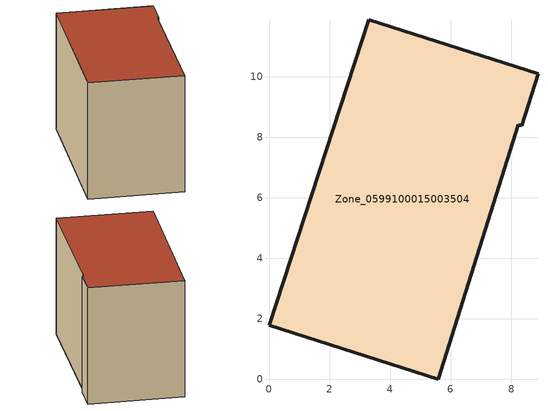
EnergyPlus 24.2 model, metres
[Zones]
Zone_0599100015003504
 floor ground (C_G): 8.23,8.41 5.59,0 0,1.79 3.29,11.88 8.88,10.1 8.34,8.38 z0.91
 wall outside (C_F): 3.29,11.88 0,1.79 5.59,0 8.23,8.41 8.34,8.38 8.88,10.1 3.29,11.88 z0.91:8.44
 roof outside (C_R): 8.34,8.38 8.88,10.1 3.29,11.88 0,1.79 5.59,0 8.23,8.41 z8.44
[BUILDING]
Pand.0599100015003504: North Axis=0; Terrain=City; Loads Convergence Tolerance Value=0.04; Temperature Convergence Tolerance Value=0.4; Solar Distribution=FullExterior; Maximum Number of Warmup Days=25; Minimum Number of Warmup Days=1
[Site:Location]
Rotterdam.The.Hague.AP_ZH_NLD Design_Conditions: Latitude=51.96; Longitude=4.45; Time Zone=1; Elevation=-4.5
[SITE:GROUNDTEMPERATURE:BUILDINGSURFACE]
18, 18, 18, 18, 18, 18, 18, 18, 18, 18, 18, 18
[MATERIAL] Thermal Absorptance=0.9; Solar Absorptance=0.7; Visible Absorptance=0.7
Name | Roughness | Thickness | Conductivity | Density | Specific Heat
G.TI.1965-1974 | MediumSmooth | 0.15 | 0.882353 | 540 | 1210
F.TI.1965-1974 | Rough | 0.3 | 0.697674 | 1920 | 840
R.TI.1965-1974 | MediumRough | 0.2 | 0.232558 | 1500 | 1000
[CONSTRUCTION]
C_G: G.TI.1965-1974
C_F: F.TI.1965-1974
C_R: R.TI.1965-1974
[ZONE]
Zone_0599100015003504: Type=1; Multiplier=1; Ceiling Height=Autocalculate; Volume=Autocalculate; Floor Area=autocalculate; Part of Total Floor Area=Yes
[ZONEINFILTRATION:DESIGNFLOWRATE]
Infil_Zone_0599100015003504: Zone or ZoneList or Space or SpaceList=Zone_0599100015003504; Schedule=AlwaysOn; Design Flow Rate Calculation Method=Flow/Area; Flow Rate per Floor Area=0.003; Constant Term Coefficient=1; Temperature Term Coefficient=0; Velocity Term Coefficient=0; Velocity Squared Term Coefficient=0
[HVACTEMPLATE:ZONE:IDEALLOADSAIRSYSTEM]
Zone_0599100015003504: Maximum Heating Supply Air Temperature=50; Minimum Cooling Supply Air Temperature=13; Maximum Heating Supply Air Humidity Ratio=0.0156; Minimum Cooling Supply Air Humidity Ratio=0.0077; Heating Limit=NoLimit; Cooling Limit=NoLimit; Dehumidification Control Type=ConstantSensibleHeatRatio; Cooling Sensible Heat Ratio=0.7; Dehumidification Setpoint=60; Humidification Control Type=None; Humidification Setpoint=30; Outdoor Air Method=None; Outdoor Air Flow Rate per Person=0.00944; Outdoor Air Flow Rate per Zone Floor Area=0; Outdoor Air Flow Rate per Zone=0; Demand Controlled Ventilation Type=None; Outdoor Air Economizer Type=NoEconomizer; Heat Recovery Type=None; Sensible Heat Recovery Effectiveness=0.7; Latent Heat Recovery Effectiveness=0.65
[ZONECONTROL:THERMOSTAT]
ThermostatControl_Zone_0599100015003504: Zone or ZoneList=Zone_0599100015003504; Control Type Schedule=DualSetpointControlType; Control 1=Thermostat_Zone_0599100015003504; Temperature Difference Between Cutout And Setpoint=0
[THERMOSTATSETPOINT:DUALSETPOINT]
Thermostat_Zone_0599100015003504: Heating Setpoint Temperature Schedule=HeatingSetpoint_Zone_0599100015003504; Cooling Setpoint Temperature Schedule=CoolingSetpoint_Zone_0599100015003504
[SCHEDULE:COMPACT]
HeatingSetpoint_Zone_0599100015003504: Through: 12/31, For: AllDays, Until: 24:00, 21
CoolingSetpoint_Zone_0599100015003504: Through: 12/31, For: AllDays, Until: 24:00, 24
DualSetpointControlType: Through: 12/31, For: AllDays, Until: 24:00, 4
AlwaysOn: Through: 12/31, For: AllDays, Until: 24:00, 1
